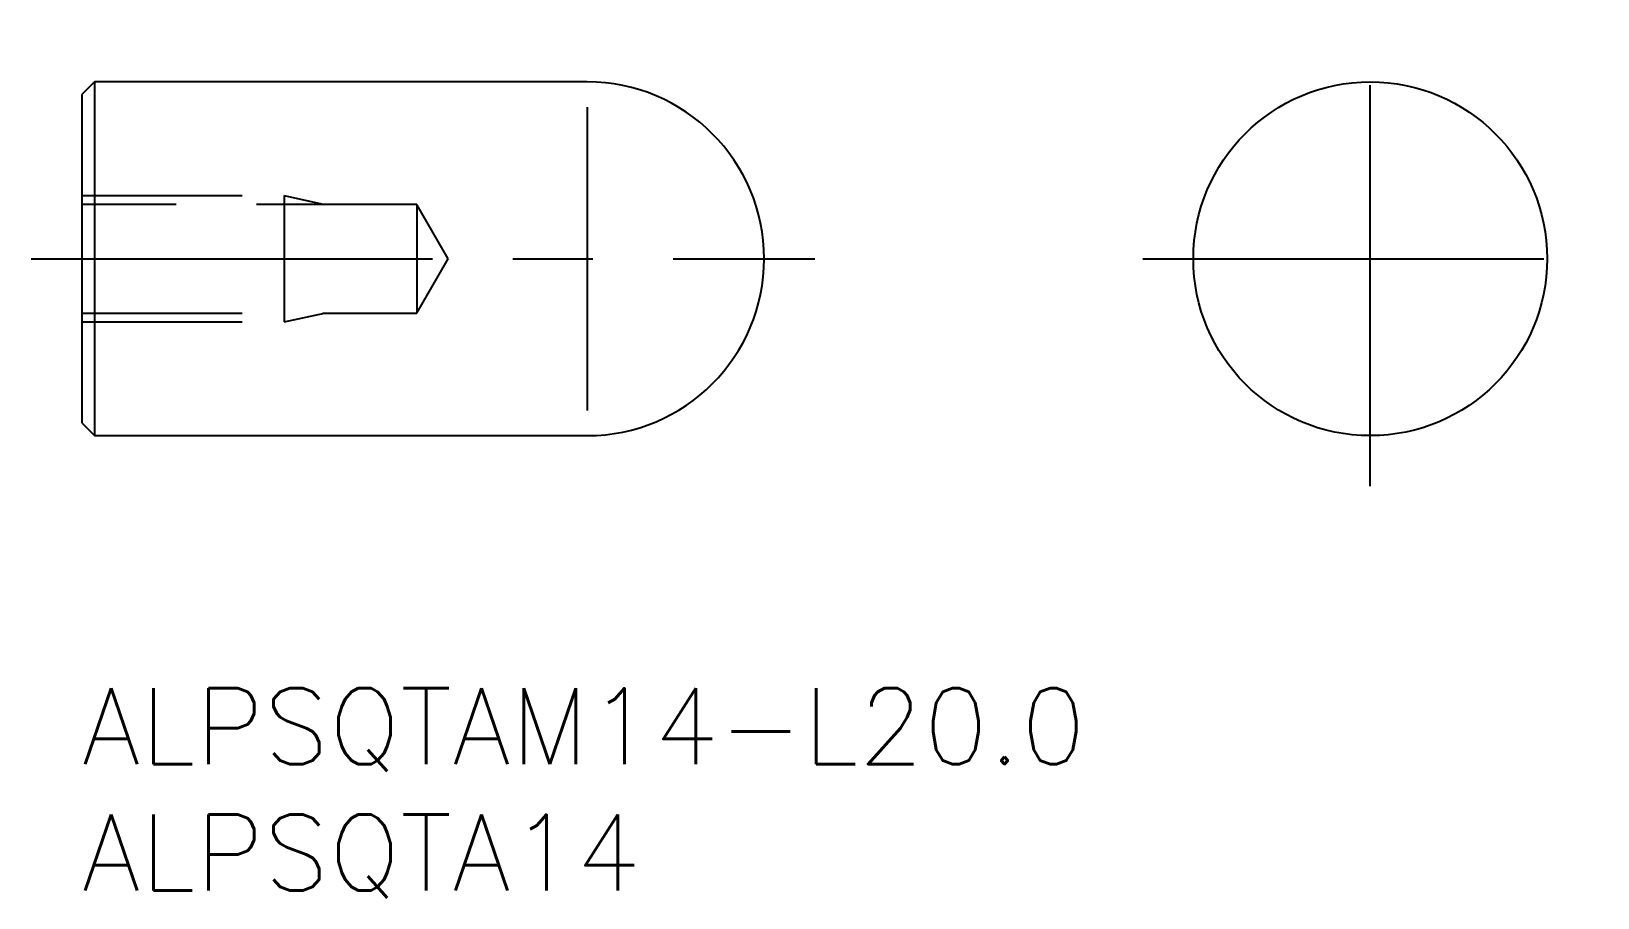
# Model space of a CAD drawing. Extents: x -2 to 60, y -8.3 to 26.
import ezdxf

# ---------------------------------------------------------------- set-up
doc = ezdxf.new("R2010")
doc.units = 0
doc.header["$LTSCALE"] = 0.5
doc.linetypes.add('CENTER', pattern=[50.8, 31.75, -6.35, 6.35, -6.35])
doc.linetypes.add('DASHED', pattern=[19.05, 12.7, -6.35])
for name, color, linetype in [('MSM_CENTER', 1, 'CENTER'), ('MSM_CONTINUOUS', 7, 'CONTINUOUS'), ('MSM_DASHED', 4, 'DASHED'), ('MSM_NARROW', 5, 'CONTINUOUS'), ('MSM_PART_NUMBER', 7, 'CONTINUOUS')]:
    doc.layers.add(name, color=color, linetype=linetype)
doc.styles.get("Standard").update_dxf_attribs({"font": 'txt.shx', "height": 3, "bigfont": 'bigfont.shx'})

# ---------------------------------------------------------------- blocks, each defined once
blk = doc.blocks.new('*U12')
at = {"layer": 'MSM_PART_NUMBER'}
blk.add_text('ALPSQTAM14-L20.0', height=3, dxfattribs=at).set_placement((0, -3))
blk = doc.blocks.new('*U13')
at = {"layer": 'MSM_PART_NUMBER'}
blk.add_text('ALPSQTA14', height=3, dxfattribs=at).set_placement((0, -8))

msp = doc.modelspace()

# ---------------------------------------------------------------- linework, layer by layer
at = {"layer": 'MSM_CENTER'}
for p, q in [((50.986, 8), (50.986, 26)), ((-2, 17), (29, 17)), ((41.986, 17), (59.986, 17))]:
    msp.add_line(p, q, dxfattribs=at)
at = {"layer": 'MSM_CONTINUOUS'}
for p, q in [((0.5, 24), (0, 23.5)), ((0.5, 24), (0.5, 10)), ((20, 24), (0.5, 24)), ((0, 23.5), (0, 10.5)), ((0, 10.5), (0.5, 10)), ((0.5, 10), (20, 10))]:
    msp.add_line(p, q, dxfattribs=at)
msp.add_circle((50.986, 17), 7, dxfattribs=at)
msp.add_arc((20, 17), 7, 270, 90, dxfattribs=at)
at = {"layer": 'MSM_DASHED'}
for p, q in [((0, 19.5), (8, 19.5)), ((8, 19.5), (8, 14.5)), ((8, 19.5), (9.6, 19.15)), ((13.259, 19.15), (0, 19.15)), ((14.5, 17), (13.259, 19.15)), ((13.259, 19.15), (13.259, 14.85)), ((13.259, 14.85), (14.5, 17)), ((0, 14.85), (13.259, 14.85)), ((0, 14.5), (8, 14.5)), ((8, 14.5), (9.6, 14.85))]:
    msp.add_line(p, q, dxfattribs=at)
at = {"layer": 'MSM_NARROW'}
msp.add_line((20, 23), (20, 11), dxfattribs=at)

# ---------------------------------------------------------------- block references
at = {"layer": 'MSM_CONTINUOUS'}
for name in ['*U12', '*U13']:
    msp.add_blockref(name, (0, 0), dxfattribs=at)

doc.saveas('drawing.dxf')
